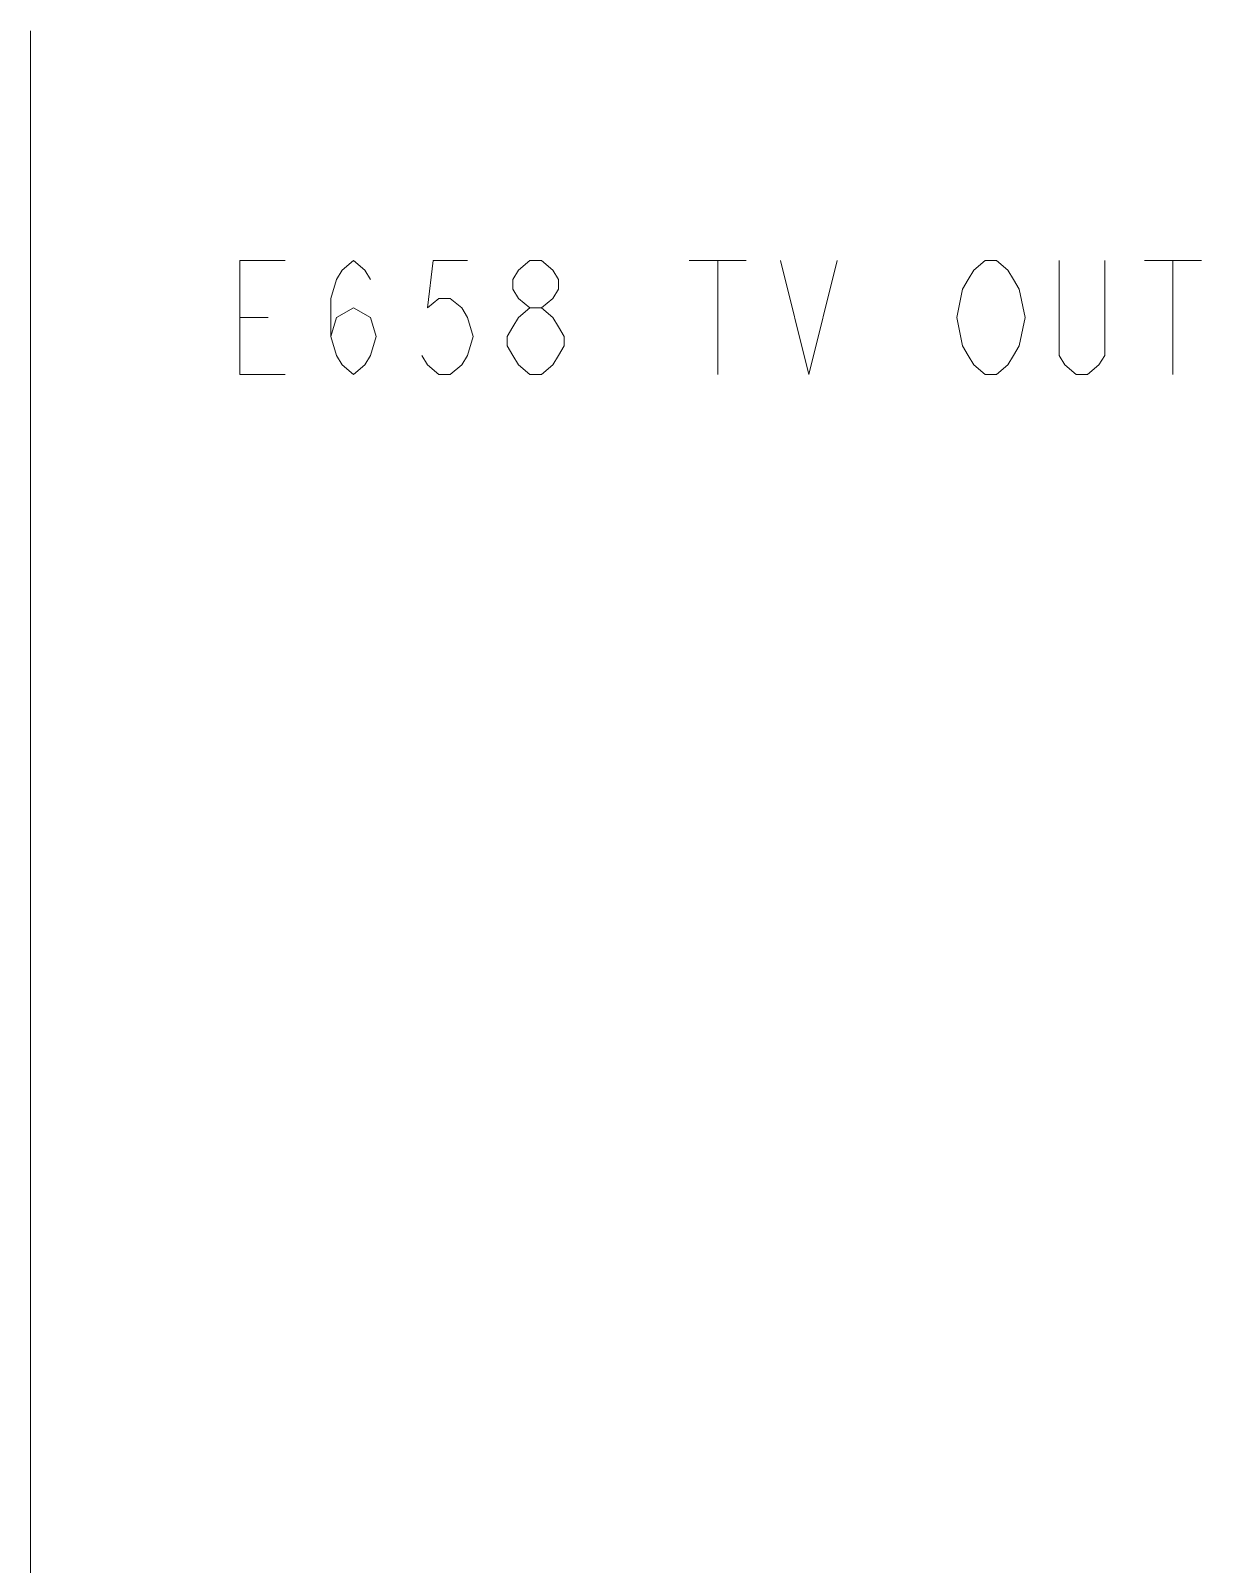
# Model space of a CAD drawing. Extents: x -382 to 1420, y -377 to 265.
# Drawn here: x -382.4 to -341.2, y 19.9 to 73 of the extents above; entities that cross this region are included whole.
import ezdxf

# ---------------------------------------------------------------- set-up
doc = ezdxf.new("R2010")
doc.units = 0
doc.header["$MEASUREMENT"] = 0
doc.layers.add('PDF_レイヤー 1', color=7, linetype='CONTINUOUS')

msp = doc.modelspace()

# ---------------------------------------------------------------- linework, layer by layer
at = {"layer": 'PDF_レイヤー 1', "lineweight": 0}
for points in [[(-382.40398, 72.97467), (-382.40398, -92.36482), (-148.56654, -92.36482)], [(-373.59684, 61.0874), (-375.17142, 61.0874), (-375.17142, 65.02414), (-373.59684, 65.02414)], [(-372.02213, 62.39961), (-371.82535, 63.0558), (-371.23484, 63.38382), (-370.64434, 63.0558), (-370.44755, 62.39961), (-370.64434, 61.74355), (-370.84113, 61.41553), (-371.23484, 61.08736), (-371.62856, 61.41553), (-371.82535, 61.74355), (-372.02213, 62.39961), (-372.02213, 63.71185), (-371.82535, 64.3679), (-371.62856, 64.69607), (-371.23484, 65.0241), (-370.84113, 64.69607), (-370.64434, 64.3679)], [(-367.29816, 65.0241), (-368.47917, 65.0241), (-368.67596, 63.38382), (-368.28224, 63.71185), (-367.88867, 63.71185), (-367.49495, 63.38382), (-367.29816, 63.0558), (-367.10138, 62.39961), (-367.29816, 61.74355), (-367.49495, 61.41553), (-367.88867, 61.08736), (-368.28224, 61.08736), (-368.67596, 61.41553), (-368.87275, 61.74355)], [(-365.13304, 63.38381), (-365.52661, 63.71184), (-365.72354, 64.03986), (-365.72354, 64.36789), (-365.52661, 64.69606), (-365.13304, 65.02408), (-364.73932, 65.02408), (-364.34575, 64.69606), (-364.14882, 64.36789), (-364.14882, 64.03986), (-364.34575, 63.71184), (-364.73932, 63.38381)], [(-359.62171, 65.0241), (-357.65341, 65.0241)], [(-358.6375, 65.0241), (-358.6375, 61.08736)], [(-356.47238, 65.0241), (-355.48816, 61.08736), (-354.50408, 65.0241)], [(-345.25287, 65.0241), (-345.25287, 61.74355), (-345.44966, 61.41553), (-345.84338, 61.08736), (-346.23709, 61.08736), (-346.63067, 61.41553), (-346.82759, 61.74355), (-346.82759, 65.0241)], [(-343.87509, 65.0241), (-341.90679, 65.0241)], [(-342.89089, 65.0241), (-342.89089, 61.08736)], [(-375.17148, 63.05574), (-374.1874, 63.05574)]]:
    msp.add_lwpolyline(points, dxfattribs=at)
for points in [[(-348.4022, 61.74354), (-348.59899, 61.41551), (-348.99271, 61.08735), (-349.38628, 61.08735), (-349.78, 61.41551), (-349.97679, 61.74354), (-350.17371, 62.07157), (-350.3705, 63.05578), (-350.17371, 64.03986), (-349.97679, 64.36789), (-349.78, 64.69606), (-349.38628, 65.02408), (-348.99271, 65.02408), (-348.59899, 64.69606), (-348.4022, 64.36789), (-348.20542, 64.03986), (-348.00863, 63.05578), (-348.20542, 62.07157)], [(-365.13304, 61.0874), (-365.52661, 61.41543), (-365.72354, 61.7436), (-365.92033, 62.07162), (-365.92033, 62.39965), (-365.72354, 62.72767), (-365.52661, 63.0557), (-365.13304, 63.38387), (-364.73932, 63.38387), (-364.34575, 63.0557), (-364.14882, 62.72767), (-363.95203, 62.39965), (-363.95203, 62.07162), (-364.14882, 61.7436), (-364.34575, 61.41543), (-364.73932, 61.0874)]]:
    msp.add_lwpolyline(points, close=True, dxfattribs=at)

doc.saveas('drawing.dxf')
